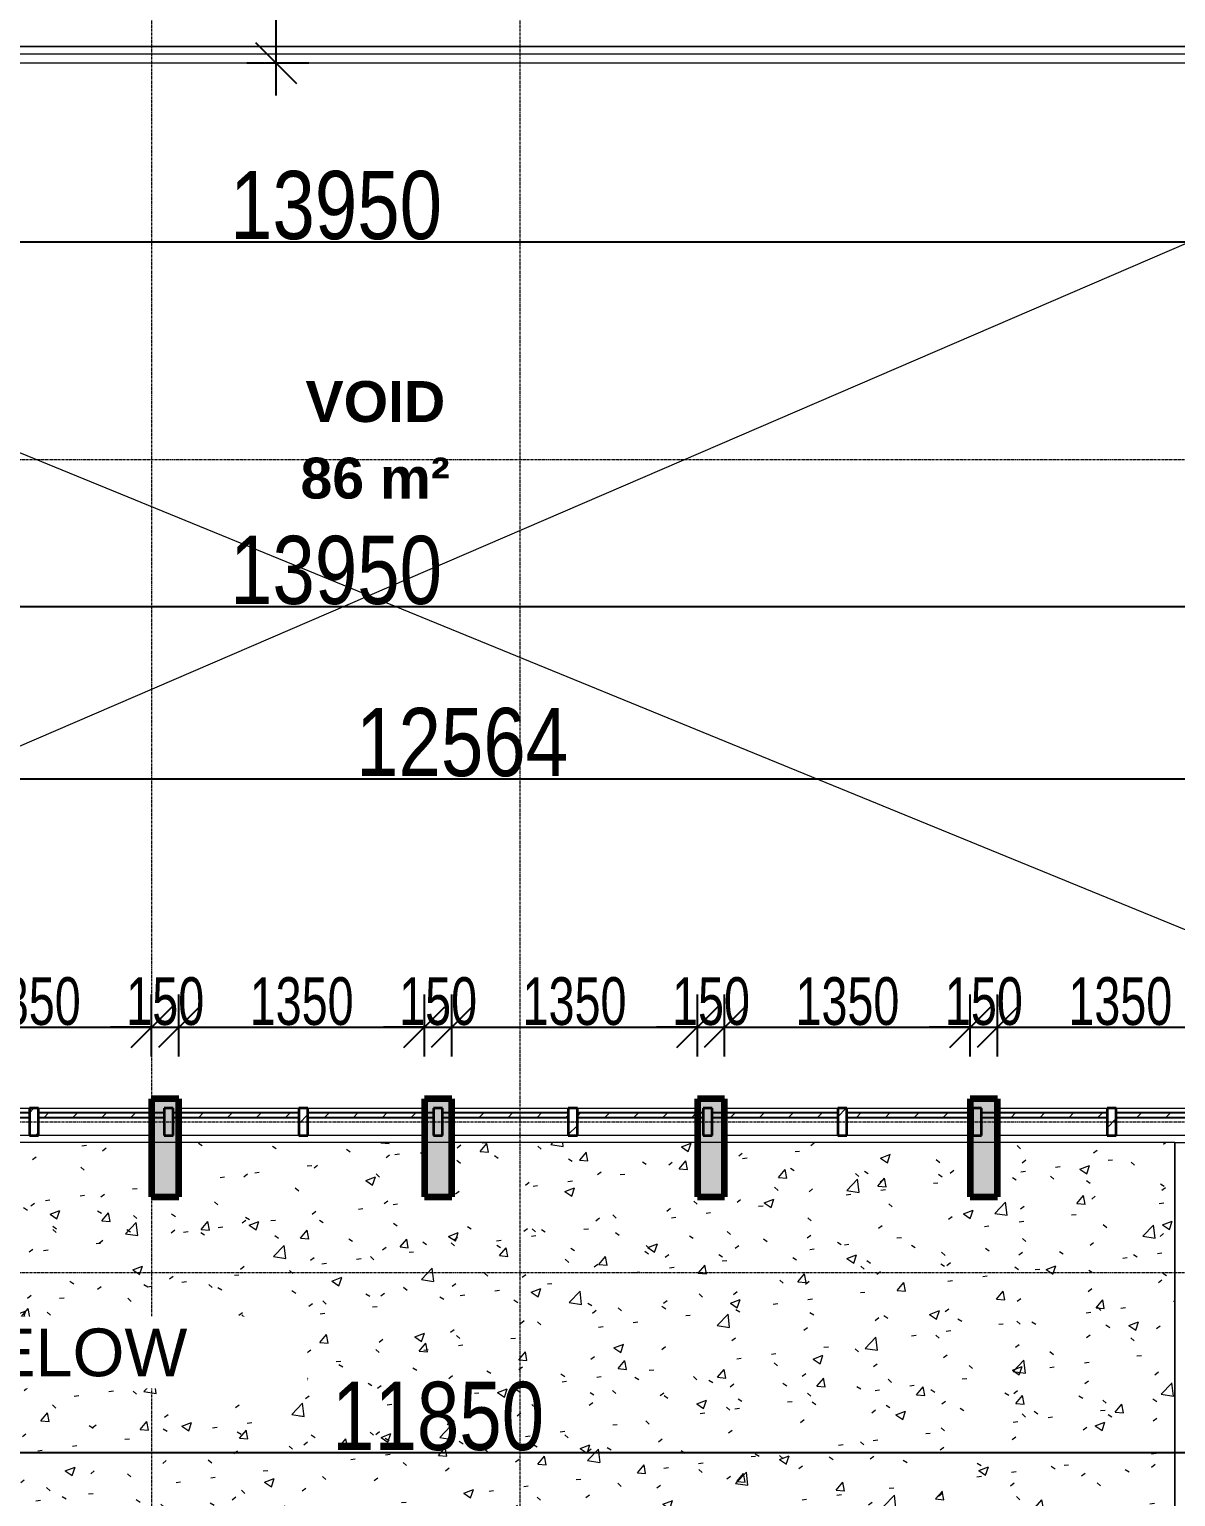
# Model space of a CAD drawing. Header units: millimetres. Extents: x -35190 to 411743, y -233114 to 23872.
# Drawn here: x 153498 to 159800, y -21208 to -13141 of the extents above; entities that cross this region are included whole.
import ezdxf

# ---------------------------------------------------------------- set-up
doc = ezdxf.new("R2010")
doc.units = ezdxf.units.MM
doc.linetypes.add('Grid Line', pattern=[22.225, 12.7, -3.175, 3.175, -3.175])
for name, color, linetype, lineweight in [('A-ANNO-DIMS', 211, 'Continuous', 9), ('A-AREA', 32, 'Continuous', 18), ('A-AREA-IDEN', 2, 'Continuous', 9), ('A-DETL-GENF', 92, 'Continuous', 18), ('A-DETL-THIN', 151, 'Continuous', 18), ('A-FLOR', 192, 'Continuous', 18), ('A-FLOR-HRAL', 11, 'Continuous', 18), ('A-GLAZ-CURT', 52, 'Continuous', 18), ('A-GLAZ-CWMG', 51, 'Continuous', 18), ('A-WALL', 113, 'Continuous', 18), ('A-WALL-PATT', 111, 'Continuous', 18), ('G-ANNO-TEXT', 231, 'Continuous', 9), ('Q-CASE', 31, 'Continuous', 18), ('S-GRID', 1, 'Continuous', 9)]:
    doc.layers.add(name, color=color, linetype=linetype, lineweight=lineweight)
doc.styles.add('Arial_3', font='arial.ttf', dxfattribs={"width": 0.8, "height": 375})
doc.styles.add('Arial_6', font='arial.ttf', dxfattribs={"height": 525})
doc.styles.add('Arial_8', font='arial.ttf', dxfattribs={"width": 0.7, "height": 262.5})
doc.styles.add('Arial_B', font='arialbd.ttf', dxfattribs={"height": 225})
doc.dimstyles.new('main_4_5mm', dxfattribs={"dimscale": 304.8, "dimtxt": 382.597275, "dimasz": 0.738189, "dimexe": 0.590551, "dimexo": 0.0625, "dimgap": 0.024606, "dimtad": 1, "dimdec": 0, "dimzin": 0, "dimdsep": 46, "dimtxsty": 'Arial_3', "dimblk1": 'OBLIQUE', "dimblk2": 'OBLIQUE', "dimsah": 1, "dimcen": 0.09, "dimdle": 0.590551, "dimazin": 0, "dimtfac": 1, "dimtdec": 4, "dimtix": 1, "dimtmove": 0, "dimatfit": 3, "dimfxl": 0.590551, "dimfxlon": 1, "dimtvp": 1, "dimtolj": 1, "dimtzin": 0, "dimarcsym": 2})
doc.dimstyles.new('main_4_5mm_1', dxfattribs={"dimscale": 304.8, "dimtxt": 382.597275, "dimasz": 0.738189, "dimexe": 0.590551, "dimexo": 0.0625, "dimgap": 0.024606, "dimtad": 1, "dimdec": 0, "dimzin": 0, "dimdsep": 46, "dimtxsty": 'Arial_3', "dimblk1": 'OBLIQUE', "dimblk2": 'OBLIQUE', "dimsah": 1, "dimcen": 0.09, "dimdle": 0.590551, "dimazin": 0, "dimtfac": 1, "dimtdec": 4, "dimtix": 1, "dimtmove": 1, "dimatfit": 3, "dimfxl": 0.590551, "dimfxlon": 1, "dimtvp": 1, "dimtolj": 1, "dimtzin": 0, "dimarcsym": 2})
doc.dimstyles.new('main_4_5mm_2', dxfattribs={"dimscale": 304.8, "dimtxt": 382.597275, "dimasz": 0.738189, "dimexe": 0.590551, "dimexo": 0.0625, "dimgap": 0.024606, "dimtad": 1, "dimdec": 0, "dimzin": 0, "dimdsep": 46, "dimtxsty": 'Arial_3', "dimblk1": 'OBLIQUE', "dimblk2": 'OBLIQUE', "dimsah": 1, "dimcen": 0.09, "dimdle": 0.590551, "dimazin": 0, "dimtfac": 1, "dimtdec": 4, "dimtix": 1, "dimtmove": 0, "dimatfit": 3, "dimfxl": 0.590551, "dimfxlon": 1, "dimtvp": 1, "dimtolj": 1, "dimtzin": 0, "dimarcsym": 2})
doc.dimstyles.new('small_3_5mm', dxfattribs={"dimscale": 304.8, "dimtxt": 267.818092, "dimasz": 0.738189, "dimexe": 0.590551, "dimexo": 0.0625, "dimgap": 0.024606, "dimtad": 1, "dimdec": 0, "dimzin": 0, "dimdsep": 46, "dimtxsty": 'Arial_8', "dimblk1": 'OBLIQUE', "dimblk2": 'OBLIQUE', "dimsah": 1, "dimcen": 0.09, "dimdle": 0.590551, "dimazin": 0, "dimtfac": 1, "dimtdec": 4, "dimtix": 1, "dimtmove": 0, "dimatfit": 3, "dimfxl": 0.590551, "dimfxlon": 1, "dimtvp": 1, "dimtolj": 1, "dimtzin": 0, "dimarcsym": 2})

# ---------------------------------------------------------------- blocks, each defined once
blk = doc.blocks.new('Top Rail Type - Top Rail_Internal_-587425-FIRST FLOOR')
at = {"layer": 'A-FLOR-HRAL'}
for p, q in [((22048.9, -9975.9), (8098.9, -9975.9)), ((8098.9, -10015.9), (22048.9, -10015.9))]:
    blk.add_line(p, q, dxfattribs=at)
blk = doc.blocks.new('Top Rail Type - Top Rail_Internal_-V42-FIRST FLOOR')
at = {"layer": 'A-FLOR-HRAL'}
for p, q in [((8098.9, -9975.9), (22048.9, -9975.9)), ((8098.9, -10015.9), (22048.9, -10015.9))]:
    blk.add_line(p, q, dxfattribs=at)
blk = doc.blocks.new('Casework 2 - Casework 2-644764-FIRST FLOOR')
at = {"layer": 'Q-CASE'}
for q in [(19984.9, -16000.3), (19684.9, -20800.3)]:
    blk.add_line((19684.9, -16000.3), q, dxfattribs=at)
blk = doc.blocks.new('System Panel - Glazed-V48-FIRST FLOOR')
at = {"layer": 'A-GLAZ-CURT'}
h = blk.add_hatch(dxfattribs=at)
h.set_pattern_fill('FP_20', color=256, style=0, pattern_type=2)
h.set_pattern_definition([(45, (-13042.72, 15887.82), (-79.5495, 79.5495), [])])
h.paths.add_polyline_path([(345.3, 24.5), (345.3, 49.5), (-332.8, 49.5), (-332.8, 24.5)])
at = {"layer": 'A-GLAZ-CURT', "lineweight": 25}
for p, q in [((345.3, 49.5), (-345.3, 49.5)), ((-345.3, 49.5), (-345.3, 24.5)), ((-345.3, 24.5), (345.3, 24.5)), ((345.3, 24.5), (345.3, 49.5))]:
    blk.add_line(p, q, dxfattribs=at)
blk = doc.blocks.new('System Panel - Glazed-V49-FIRST FLOOR')
at = {"layer": 'A-GLAZ-CURT'}
h = blk.add_hatch(dxfattribs=at)
h.set_pattern_fill('FP_21', color=256, style=0, pattern_type=2)
h.set_pattern_definition([(45, (-13783.34, 15887.82), (-79.5495, 79.5495), [])])
h.paths.add_polyline_path([(276.6, 24.5), (276.6, 49.5), (-345.3, 49.5), (-345.3, 24.5)])
at = {"layer": 'A-GLAZ-CURT', "lineweight": 25}
for p, q in [((345.3, 49.5), (-345.3, 49.5)), ((-345.3, 49.5), (-345.3, 24.5)), ((-345.3, 24.5), (345.3, 24.5)), ((345.3, 24.5), (345.3, 49.5))]:
    blk.add_line(p, q, dxfattribs=at)
blk = doc.blocks.new('System Panel - Glazed-V50-FIRST FLOOR')
at = {"layer": 'A-GLAZ-CURT'}
h = blk.add_hatch(dxfattribs=at)
h.set_pattern_fill('FP_22', color=256, style=0, pattern_type=2)
h.set_pattern_definition([(45, (-14523.97, 15887.82), (-79.5495, 79.5495), [])])
h.paths.add_polyline_path([(345.3, 24.5), (345.3, 49.5), (-314.1, 49.5), (-314.1, 24.5)])
at = {"layer": 'A-GLAZ-CURT', "lineweight": 25}
for p, q in [((345.3, 49.5), (-345.3, 49.5)), ((-345.3, 49.5), (-345.3, 24.5)), ((-345.3, 24.5), (345.3, 24.5)), ((345.3, 24.5), (345.3, 49.5))]:
    blk.add_line(p, q, dxfattribs=at)
blk = doc.blocks.new('System Panel - Glazed-V51-FIRST FLOOR')
at = {"layer": 'A-GLAZ-CURT'}
h = blk.add_hatch(dxfattribs=at)
h.set_pattern_fill('FP_23', color=256, style=0, pattern_type=2)
h.set_pattern_definition([(45, (-15264.59, 15887.82), (-79.5495, 79.5495), [])])
h.paths.add_polyline_path([(295.3, 24.5), (295.3, 49.5), (-345.3, 49.5), (-345.3, 24.5)])
at = {"layer": 'A-GLAZ-CURT', "lineweight": 25}
for p, q in [((345.3, 49.5), (-345.3, 49.5)), ((-345.3, 49.5), (-345.3, 24.5)), ((-345.3, 24.5), (345.3, 24.5)), ((345.3, 24.5), (345.3, 49.5))]:
    blk.add_line(p, q, dxfattribs=at)
blk = doc.blocks.new('Rectangular Mullion - 50 x 150mm-V56-FIRST FLOOR')
at = {"layer": 'A-GLAZ-CWMG'}
h = blk.add_hatch(dxfattribs=at)
h.set_pattern_fill('FP_29', color=256, style=0, pattern_type=2)
h.set_pattern_definition([(315, (-13413.03, -15887.82), (79.5495, 79.5495), [])])
h.paths.add_polyline_path([(25, 75), (25, -75), (-25, -75), (-25, 75)])
at = {"layer": 'A-GLAZ-CWMG', "lineweight": 35}
for p, q in [((-25, 75), (25, 75)), ((-25, -75), (-25, 75)), ((25, 75), (25, -75)), ((25, -75), (-25, -75))]:
    blk.add_line(p, q, dxfattribs=at)
blk = doc.blocks.new('Rectangular Mullion - 50 x 150mm-V55-FIRST FLOOR')
at = {"layer": 'A-GLAZ-CWMG', "lineweight": 35}
for p, q in [((-25, 75), (25, 75)), ((-25, -75), (-25, 75)), ((25, 75), (25, -75)), ((25, -75), (-25, -75))]:
    blk.add_line(p, q, dxfattribs=at)
blk = doc.blocks.new('Rectangular Mullion - 50 x 150mm-V57-FIRST FLOOR')
at = {"layer": 'A-GLAZ-CWMG'}
h = blk.add_hatch(dxfattribs=at)
h.set_pattern_fill('FP_30', color=256, style=0, pattern_type=2)
h.set_pattern_definition([(315, (-14894.28, -15887.82), (79.5495, 79.5495), [])])
h.paths.add_polyline_path([(25, 75), (25, -75), (-25, -75), (-25, 75)])
at = {"layer": 'A-GLAZ-CWMG', "lineweight": 35}
for p, q in [((-25, 75), (25, 75)), ((-25, -75), (-25, 75)), ((25, 75), (25, -75)), ((25, -75), (-25, -75))]:
    blk.add_line(p, q, dxfattribs=at)
blk = doc.blocks.new('Rectangular Mullion - 50 x 150mm-V60-FIRST FLOOR')
at = {"layer": 'A-GLAZ-CWMG'}
for p, q in [((12709.9, -15812.8), (13388, -15812.8)), ((13388, -15962.8), (12709.9, -15962.8))]:
    blk.add_line(p, q, dxfattribs=at)
blk = doc.blocks.new('Rectangular Mullion - 50 x 150mm-V61-FIRST FLOOR')
at = {"layer": 'A-GLAZ-CWMG'}
for p, q in [((13438, -15812.8), (14059.9, -15812.8)), ((14059.9, -15962.8), (13438, -15962.8))]:
    blk.add_line(p, q, dxfattribs=at)
blk = doc.blocks.new('Rectangular Mullion - 50 x 150mm-V62-FIRST FLOOR')
at = {"layer": 'A-GLAZ-CWMG'}
for p, q in [((14209.9, -15812.8), (14869.3, -15812.8)), ((14869.3, -15962.8), (14209.9, -15962.8))]:
    blk.add_line(p, q, dxfattribs=at)
blk = doc.blocks.new('Rectangular Mullion - 50 x 150mm-V63-FIRST FLOOR')
at = {"layer": 'A-GLAZ-CWMG'}
for p, q in [((14919.3, -15812.8), (15559.9, -15812.8)), ((15559.9, -15962.8), (14919.3, -15962.8))]:
    blk.add_line(p, q, dxfattribs=at)
blk = doc.blocks.new('System Panel - Glazed-V92-FIRST FLOOR')
at = {"layer": 'A-GLAZ-CURT'}
h = blk.add_hatch(dxfattribs=at)
h.set_pattern_fill('FP_52', color=256, style=0, pattern_type=2)
h.set_pattern_definition([(45, (-16005.22, 15887.82), (-79.5495, 79.5495), [])])
h.paths.add_polyline_path([(345.3, 24.5), (345.3, 49.5), (-295.3, 49.5), (-295.3, 24.5)])
at = {"layer": 'A-GLAZ-CURT', "lineweight": 25}
for p, q in [((345.3, 49.5), (-345.3, 49.5)), ((-345.3, 49.5), (-345.3, 24.5)), ((-345.3, 24.5), (345.3, 24.5)), ((345.3, 24.5), (345.3, 49.5))]:
    blk.add_line(p, q, dxfattribs=at)
blk = doc.blocks.new('System Panel - Glazed-V93-FIRST FLOOR')
at = {"layer": 'A-GLAZ-CURT'}
h = blk.add_hatch(dxfattribs=at)
h.set_pattern_fill('FP_53', color=256, style=0, pattern_type=2)
h.set_pattern_definition([(45, (-16745.84, 15887.82), (-79.5495, 79.5495), [])])
h.paths.add_polyline_path([(314.1, 24.5), (314.1, 49.5), (-345.3, 49.5), (-345.3, 24.5)])
at = {"layer": 'A-GLAZ-CURT', "lineweight": 25}
for p, q in [((345.3, 49.5), (-345.3, 49.5)), ((-345.3, 49.5), (-345.3, 24.5)), ((-345.3, 24.5), (345.3, 24.5)), ((345.3, 24.5), (345.3, 49.5))]:
    blk.add_line(p, q, dxfattribs=at)
blk = doc.blocks.new('System Panel - Glazed-V94-FIRST FLOOR')
at = {"layer": 'A-GLAZ-CURT'}
h = blk.add_hatch(dxfattribs=at)
h.set_pattern_fill('FP_54', color=256, style=0, pattern_type=2)
h.set_pattern_definition([(45, (-17486.47, 15887.82), (-79.5495, 79.5495), [])])
h.paths.add_polyline_path([(345.3, 24.5), (345.3, 49.5), (-276.6, 49.5), (-276.6, 24.5)])
at = {"layer": 'A-GLAZ-CURT', "lineweight": 25}
for p, q in [((345.3, 49.5), (-345.3, 49.5)), ((-345.3, 49.5), (-345.3, 24.5)), ((-345.3, 24.5), (345.3, 24.5)), ((345.3, 24.5), (345.3, 49.5))]:
    blk.add_line(p, q, dxfattribs=at)
blk = doc.blocks.new('System Panel - Glazed-V95-FIRST FLOOR')
at = {"layer": 'A-GLAZ-CURT'}
h = blk.add_hatch(dxfattribs=at)
h.set_pattern_fill('FP_55', color=256, style=0, pattern_type=2)
h.set_pattern_definition([(45, (-18227.09, 15887.82), (-79.5495, 79.5495), [])])
h.paths.add_polyline_path([(332.8, 24.5), (332.8, 49.5), (-345.3, 49.5), (-345.3, 24.5)])
at = {"layer": 'A-GLAZ-CURT', "lineweight": 25}
for p, q in [((345.3, 49.5), (-345.3, 49.5)), ((-345.3, 49.5), (-345.3, 24.5)), ((-345.3, 24.5), (345.3, 24.5)), ((345.3, 24.5), (345.3, 49.5))]:
    blk.add_line(p, q, dxfattribs=at)
blk = doc.blocks.new('System Panel - Glazed-V96-FIRST FLOOR')
at = {"layer": 'A-GLAZ-CURT'}
h = blk.add_hatch(dxfattribs=at)
h.set_pattern_fill('FP_56', color=256, style=0, pattern_type=2)
h.set_pattern_definition([(45, (-18967.72, 15887.82), (-79.5495, 79.5495), [])])
h.paths.add_polyline_path([(345.3, 24.5), (345.3, 49.5), (-257.8, 49.5), (-257.8, 24.5)])
at = {"layer": 'A-GLAZ-CURT', "lineweight": 25}
for p, q in [((345.3, 49.5), (-345.3, 49.5)), ((-345.3, 49.5), (-345.3, 24.5)), ((-345.3, 24.5), (345.3, 24.5)), ((345.3, 24.5), (345.3, 49.5))]:
    blk.add_line(p, q, dxfattribs=at)
blk = doc.blocks.new('System Panel - Glazed-V97-FIRST FLOOR')
at = {"layer": 'A-GLAZ-CURT'}
h = blk.add_hatch(dxfattribs=at)
h.set_pattern_fill('FP_57', color=256, style=0, pattern_type=2)
h.set_pattern_definition([(45, (-19708.34, 15887.82), (-79.5495, 79.5495), [])])
h.paths.add_polyline_path([(-345.3, 24.5), (345.3, 24.5), (345.3, 49.5), (-345.3, 49.5)])
at = {"layer": 'A-GLAZ-CURT', "lineweight": 25}
for p, q in [((345.3, 49.5), (-345.3, 49.5)), ((-345.3, 49.5), (-345.3, 24.5)), ((-345.3, 24.5), (345.3, 24.5)), ((345.3, 24.5), (345.3, 49.5))]:
    blk.add_line(p, q, dxfattribs=at)
blk = doc.blocks.new('Rectangular Mullion - 50 x 150mm-V103-FIRST FLOOR')
at = {"layer": 'A-GLAZ-CWMG'}
for p, q in [((15709.9, -15812.8), (16350.5, -15812.8)), ((16350.5, -15962.8), (15709.9, -15962.8))]:
    blk.add_line(p, q, dxfattribs=at)
blk = doc.blocks.new('Rectangular Mullion - 50 x 150mm-V104-FIRST FLOOR')
at = {"layer": 'A-GLAZ-CWMG'}
for p, q in [((16400.5, -15812.8), (17059.9, -15812.8)), ((17059.9, -15962.8), (16400.5, -15962.8))]:
    blk.add_line(p, q, dxfattribs=at)
blk = doc.blocks.new('Rectangular Mullion - 50 x 150mm-V105-FIRST FLOOR')
at = {"layer": 'A-GLAZ-CWMG'}
for p, q in [((17209.9, -15812.8), (17831.8, -15812.8)), ((17831.8, -15962.8), (17209.9, -15962.8))]:
    blk.add_line(p, q, dxfattribs=at)
blk = doc.blocks.new('Rectangular Mullion - 50 x 150mm-V106-FIRST FLOOR')
at = {"layer": 'A-GLAZ-CWMG'}
for p, q in [((17881.8, -15812.8), (18559.9, -15812.8)), ((18559.9, -15962.8), (17881.8, -15962.8))]:
    blk.add_line(p, q, dxfattribs=at)
blk = doc.blocks.new('Rectangular Mullion - 50 x 150mm-V107-FIRST FLOOR')
at = {"layer": 'A-GLAZ-CWMG'}
for p, q in [((18709.9, -15812.8), (19313, -15812.8)), ((19313, -15962.8), (18709.9, -15962.8))]:
    blk.add_line(p, q, dxfattribs=at)
blk = doc.blocks.new('Rectangular Mullion - 50 x 150mm-V58-FIRST FLOOR')
at = {"layer": 'A-GLAZ-CWMG'}
for p, q in [((11216.2, -15812.8), (11906.8, -15812.8)), ((11906.8, -15962.8), (11216.2, -15962.8))]:
    blk.add_line(p, q, dxfattribs=at)
blk = doc.blocks.new('Rectangular Mullion - 50 x 150mm-V109-FIRST FLOOR')
at = {"layer": 'A-GLAZ-CWMG'}
h = blk.add_hatch(dxfattribs=at)
h.set_pattern_fill('FP_64', color=256, style=0, pattern_type=2)
h.set_pattern_definition([(315, (-16375.53, -15887.82), (79.5495, 79.5495), [])])
h.paths.add_polyline_path([(-25, 75), (25, 75), (25, -75), (-25, -75), (-25, -24.5)])
at = {"layer": 'A-GLAZ-CWMG', "lineweight": 35}
for p, q in [((-25, 75), (25, 75)), ((-25, -75), (-25, 75)), ((25, 75), (25, -75)), ((25, -75), (-25, -75))]:
    blk.add_line(p, q, dxfattribs=at)
blk = doc.blocks.new('Rectangular Mullion - 50 x 150mm-V110-FIRST FLOOR')
at = {"layer": 'A-GLAZ-CWMG'}
h = blk.add_hatch(dxfattribs=at)
h.set_pattern_fill('FP_65', color=256, style=0, pattern_type=2)
h.set_pattern_definition([(315, (-17856.78, -15887.82), (79.5495, 79.5495), [])])
h.paths.add_polyline_path([(25, 75), (25, -75), (-25, -75), (-25, 75)])
at = {"layer": 'A-GLAZ-CWMG', "lineweight": 35}
for p, q in [((-25, 75), (25, 75)), ((-25, -75), (-25, 75)), ((25, 75), (25, -75)), ((25, -75), (-25, -75))]:
    blk.add_line(p, q, dxfattribs=at)
blk = doc.blocks.new('Rectangular Mullion - 50 x 150mm-V111-FIRST FLOOR')
at = {"layer": 'A-GLAZ-CWMG'}
h = blk.add_hatch(dxfattribs=at)
h.set_pattern_fill('FP_66', color=256, style=0, pattern_type=2)
h.set_pattern_definition([(315, (-19338.03, -15887.82), (79.5495, 79.5495), [])])
h.paths.add_polyline_path([(25, 75), (25, -75), (-25, -75), (-25, 75)])
at = {"layer": 'A-GLAZ-CWMG', "lineweight": 35}
for p, q in [((-25, 75), (25, 75)), ((-25, -75), (-25, 75)), ((25, 75), (25, -75)), ((25, -75), (-25, -75))]:
    blk.add_line(p, q, dxfattribs=at)
blk = doc.blocks.new('_Oblique')
at = {"color": 0, "linetype": 'ByBlock', "lineweight": -2}
blk.add_line((-0.5, -0.5), (0.5, 0.5), dxfattribs=at)
blk = doc.blocks.new('*D3968')
at = {"layer": 'A-ANNO-DIMS', "color": 0, "lineweight": -2, "transparency": 16777216}
for p, q in [((152820.4, -18788), (152820.4, -18447)), ((154170.4, -18788), (154170.4, -18447)), ((152640.4, -18627), (154350.4, -18627))]:
    blk.add_line(p, q, dxfattribs=at)
at = {"layer": 'Defpoints', "color": 0, "transparency": 16777216}
for p in [(154170.4, -18627), (152820.4, -18807), (154170.4, -18807)]:
    blk.add_point(p, dxfattribs=at)
at = {"layer": 'A-ANNO-DIMS', "color": 0, "lineweight": -2, "transparency": 16777216, "xscale": 224.9999999999999, "yscale": 224.9999999999999, "zscale": 224.9999999999999, "rotation": 180}
blk.add_blockref('_Oblique', (152820.4, -18627), dxfattribs=at)
at = {"layer": 'A-ANNO-DIMS', "color": 0, "lineweight": -2, "transparency": 16777216, "xscale": 224.9999999999999, "yscale": 224.9999999999999, "zscale": 224.9999999999999}
blk.add_blockref('_Oblique', (154170.4, -18627), dxfattribs=at)
at = {"layer": 'A-ANNO-DIMS', "color": 0, "transparency": 16777216, "insert": (153495.4, -18485.4), "char_height": 262.5, "width": 672.429, "attachment_point": 5, "style": 'Arial_8'}
blk.add_mtext('\\A1;1350', dxfattribs=at)
blk = doc.blocks.new('*D3969')
at = {"layer": 'A-ANNO-DIMS', "color": 0, "lineweight": -2, "transparency": 16777216}
for p, q in [((154170.4, -18788), (154170.4, -18447)), ((154320.4, -18788), (154320.4, -18447)), ((154170.4, -18627), (153945.4, -18627)), ((154170.4, -18627), (154320.4, -18627)), ((154320.4, -18627), (154545.4, -18627))]:
    blk.add_line(p, q, dxfattribs=at)
at = {"layer": 'Defpoints', "color": 0, "transparency": 16777216}
for p in [(154320.4, -18627), (154170.4, -18807), (154320.4, -18807)]:
    blk.add_point(p, dxfattribs=at)
at = {"layer": 'A-ANNO-DIMS', "color": 0, "lineweight": -2, "transparency": 16777216, "xscale": 224.9999999999999, "yscale": 224.9999999999999, "zscale": 224.9999999999999}
blk.add_blockref('_Oblique', (154170.4, -18627), dxfattribs=at)
at = {"layer": 'A-ANNO-DIMS', "color": 0, "lineweight": -2, "transparency": 16777216, "xscale": 224.9999999999999, "yscale": 224.9999999999999, "zscale": 224.9999999999999, "rotation": 180}
blk.add_blockref('_Oblique', (154320.4, -18627), dxfattribs=at)
at = {"layer": 'A-ANNO-DIMS', "color": 0, "transparency": 16777216, "insert": (154245.4, -18485.5), "char_height": 262.5, "width": 504.322, "attachment_point": 5, "style": 'Arial_8'}
blk.add_mtext('\\A1;150', dxfattribs=at)
blk = doc.blocks.new('*D3970')
at = {"layer": 'A-ANNO-DIMS', "color": 0, "lineweight": -2, "transparency": 16777216}
for p, q in [((154320.4, -18788), (154320.4, -18447)), ((155670.4, -18788), (155670.4, -18447)), ((154140.4, -18627), (155850.4, -18627))]:
    blk.add_line(p, q, dxfattribs=at)
at = {"layer": 'Defpoints', "color": 0, "transparency": 16777216}
for p in [(155670.4, -18627), (154320.4, -18807), (155670.4, -18807)]:
    blk.add_point(p, dxfattribs=at)
at = {"layer": 'A-ANNO-DIMS', "color": 0, "lineweight": -2, "transparency": 16777216, "xscale": 224.9999999999999, "yscale": 224.9999999999999, "zscale": 224.9999999999999, "rotation": 180}
blk.add_blockref('_Oblique', (154320.4, -18627), dxfattribs=at)
at = {"layer": 'A-ANNO-DIMS', "color": 0, "lineweight": -2, "transparency": 16777216, "xscale": 224.9999999999999, "yscale": 224.9999999999999, "zscale": 224.9999999999999}
blk.add_blockref('_Oblique', (155670.4, -18627), dxfattribs=at)
at = {"layer": 'A-ANNO-DIMS', "color": 0, "transparency": 16777216, "insert": (154995.4, -18485.4), "char_height": 262.5, "width": 672.429, "attachment_point": 5, "style": 'Arial_8'}
blk.add_mtext('\\A1;1350', dxfattribs=at)
blk = doc.blocks.new('*D3971')
at = {"layer": 'A-ANNO-DIMS', "color": 0, "lineweight": -2, "transparency": 16777216}
for p, q in [((155670.4, -18788), (155670.4, -18447)), ((155820.4, -18788), (155820.4, -18447)), ((155670.4, -18627), (155445.4, -18627)), ((155670.4, -18627), (155820.4, -18627)), ((155820.4, -18627), (156045.4, -18627))]:
    blk.add_line(p, q, dxfattribs=at)
at = {"layer": 'Defpoints', "color": 0, "transparency": 16777216}
for p in [(155820.4, -18627), (155670.4, -18807), (155820.4, -18807)]:
    blk.add_point(p, dxfattribs=at)
at = {"layer": 'A-ANNO-DIMS', "color": 0, "lineweight": -2, "transparency": 16777216, "xscale": 224.9999999999999, "yscale": 224.9999999999999, "zscale": 224.9999999999999}
blk.add_blockref('_Oblique', (155670.4, -18627), dxfattribs=at)
at = {"layer": 'A-ANNO-DIMS', "color": 0, "lineweight": -2, "transparency": 16777216, "xscale": 224.9999999999999, "yscale": 224.9999999999999, "zscale": 224.9999999999999, "rotation": 180}
blk.add_blockref('_Oblique', (155820.4, -18627), dxfattribs=at)
at = {"layer": 'A-ANNO-DIMS', "color": 0, "transparency": 16777216, "insert": (155745.4, -18485.5), "char_height": 262.5, "width": 504.322, "attachment_point": 5, "style": 'Arial_8'}
blk.add_mtext('\\A1;150', dxfattribs=at)
blk = doc.blocks.new('*D3972')
at = {"layer": 'A-ANNO-DIMS', "color": 0, "lineweight": -2, "transparency": 16777216}
for p, q in [((155820.4, -18788), (155820.4, -18447)), ((157170.4, -18788), (157170.4, -18447)), ((155640.4, -18627), (157350.4, -18627))]:
    blk.add_line(p, q, dxfattribs=at)
at = {"layer": 'Defpoints', "color": 0, "transparency": 16777216}
for p in [(157170.4, -18627), (155820.4, -18807), (157170.4, -18807)]:
    blk.add_point(p, dxfattribs=at)
at = {"layer": 'A-ANNO-DIMS', "color": 0, "lineweight": -2, "transparency": 16777216, "xscale": 224.9999999999999, "yscale": 224.9999999999999, "zscale": 224.9999999999999, "rotation": 180}
blk.add_blockref('_Oblique', (155820.4, -18627), dxfattribs=at)
at = {"layer": 'A-ANNO-DIMS', "color": 0, "lineweight": -2, "transparency": 16777216, "xscale": 224.9999999999999, "yscale": 224.9999999999999, "zscale": 224.9999999999999}
blk.add_blockref('_Oblique', (157170.4, -18627), dxfattribs=at)
at = {"layer": 'A-ANNO-DIMS', "color": 0, "transparency": 16777216, "insert": (156495.4, -18485.4), "char_height": 262.5, "width": 672.429, "attachment_point": 5, "style": 'Arial_8'}
blk.add_mtext('\\A1;1350', dxfattribs=at)
blk = doc.blocks.new('*D3973')
at = {"layer": 'A-ANNO-DIMS', "color": 0, "lineweight": -2, "transparency": 16777216}
for p, q in [((157170.4, -18788), (157170.4, -18447)), ((157320.4, -18788), (157320.4, -18447)), ((157170.4, -18627), (156945.4, -18627)), ((157170.4, -18627), (157320.4, -18627)), ((157320.4, -18627), (157545.4, -18627))]:
    blk.add_line(p, q, dxfattribs=at)
at = {"layer": 'Defpoints', "color": 0, "transparency": 16777216}
for p in [(157320.4, -18627), (157170.4, -18807), (157320.4, -18807)]:
    blk.add_point(p, dxfattribs=at)
at = {"layer": 'A-ANNO-DIMS', "color": 0, "lineweight": -2, "transparency": 16777216, "xscale": 224.9999999999999, "yscale": 224.9999999999999, "zscale": 224.9999999999999}
blk.add_blockref('_Oblique', (157170.4, -18627), dxfattribs=at)
at = {"layer": 'A-ANNO-DIMS', "color": 0, "lineweight": -2, "transparency": 16777216, "xscale": 224.9999999999999, "yscale": 224.9999999999999, "zscale": 224.9999999999999, "rotation": 180}
blk.add_blockref('_Oblique', (157320.4, -18627), dxfattribs=at)
at = {"layer": 'A-ANNO-DIMS', "color": 0, "transparency": 16777216, "insert": (157245.4, -18485.5), "char_height": 262.5, "width": 504.322, "attachment_point": 5, "style": 'Arial_8'}
blk.add_mtext('\\A1;150', dxfattribs=at)
blk = doc.blocks.new('*D3974')
at = {"layer": 'A-ANNO-DIMS', "color": 0, "lineweight": -2, "transparency": 16777216}
for p, q in [((157320.4, -18788), (157320.4, -18447)), ((158670.4, -18788), (158670.4, -18447)), ((157140.4, -18627), (158850.4, -18627))]:
    blk.add_line(p, q, dxfattribs=at)
at = {"layer": 'Defpoints', "color": 0, "transparency": 16777216}
for p in [(158670.4, -18627), (157320.4, -18807), (158670.4, -18807)]:
    blk.add_point(p, dxfattribs=at)
at = {"layer": 'A-ANNO-DIMS', "color": 0, "lineweight": -2, "transparency": 16777216, "xscale": 224.9999999999999, "yscale": 224.9999999999999, "zscale": 224.9999999999999, "rotation": 180}
blk.add_blockref('_Oblique', (157320.4, -18627), dxfattribs=at)
at = {"layer": 'A-ANNO-DIMS', "color": 0, "lineweight": -2, "transparency": 16777216, "xscale": 224.9999999999999, "yscale": 224.9999999999999, "zscale": 224.9999999999999}
blk.add_blockref('_Oblique', (158670.4, -18627), dxfattribs=at)
at = {"layer": 'A-ANNO-DIMS', "color": 0, "transparency": 16777216, "insert": (157995.4, -18485.4), "char_height": 262.5, "width": 672.429, "attachment_point": 5, "style": 'Arial_8'}
blk.add_mtext('\\A1;1350', dxfattribs=at)
blk = doc.blocks.new('*D3975')
at = {"layer": 'A-ANNO-DIMS', "color": 0, "lineweight": -2, "transparency": 16777216}
for p, q in [((158670.4, -18788), (158670.4, -18447)), ((158820.4, -18788), (158820.4, -18447)), ((158670.4, -18627), (158445.4, -18627)), ((158670.4, -18627), (158820.4, -18627)), ((158820.4, -18627), (159045.4, -18627))]:
    blk.add_line(p, q, dxfattribs=at)
at = {"layer": 'Defpoints', "color": 0, "transparency": 16777216}
for p in [(158820.4, -18627), (158670.4, -18807), (158820.4, -18807)]:
    blk.add_point(p, dxfattribs=at)
at = {"layer": 'A-ANNO-DIMS', "color": 0, "lineweight": -2, "transparency": 16777216, "xscale": 224.9999999999999, "yscale": 224.9999999999999, "zscale": 224.9999999999999}
blk.add_blockref('_Oblique', (158670.4, -18627), dxfattribs=at)
at = {"layer": 'A-ANNO-DIMS', "color": 0, "lineweight": -2, "transparency": 16777216, "xscale": 224.9999999999999, "yscale": 224.9999999999999, "zscale": 224.9999999999999, "rotation": 180}
blk.add_blockref('_Oblique', (158820.4, -18627), dxfattribs=at)
at = {"layer": 'A-ANNO-DIMS', "color": 0, "transparency": 16777216, "insert": (158745.4, -18485.5), "char_height": 262.5, "width": 504.322, "attachment_point": 5, "style": 'Arial_8'}
blk.add_mtext('\\A1;150', dxfattribs=at)
blk = doc.blocks.new('*D3976')
at = {"layer": 'A-ANNO-DIMS', "color": 0, "lineweight": -2, "transparency": 16777216}
for p, q in [((158820.4, -18788), (158820.4, -18447)), ((160170.4, -18788), (160170.4, -18447)), ((158640.4, -18627), (160350.4, -18627))]:
    blk.add_line(p, q, dxfattribs=at)
at = {"layer": 'Defpoints', "color": 0, "transparency": 16777216}
for p in [(160170.4, -18627), (158820.4, -18807), (160170.4, -18807)]:
    blk.add_point(p, dxfattribs=at)
at = {"layer": 'A-ANNO-DIMS', "color": 0, "lineweight": -2, "transparency": 16777216, "xscale": 224.9999999999999, "yscale": 224.9999999999999, "zscale": 224.9999999999999, "rotation": 180}
blk.add_blockref('_Oblique', (158820.4, -18627), dxfattribs=at)
at = {"layer": 'A-ANNO-DIMS', "color": 0, "lineweight": -2, "transparency": 16777216, "xscale": 224.9999999999999, "yscale": 224.9999999999999, "zscale": 224.9999999999999}
blk.add_blockref('_Oblique', (160170.4, -18627), dxfattribs=at)
at = {"layer": 'A-ANNO-DIMS', "color": 0, "transparency": 16777216, "insert": (159495.4, -18485.4), "char_height": 262.5, "width": 672.429, "attachment_point": 5, "style": 'Arial_8'}
blk.add_mtext('\\A1;1350', dxfattribs=at)
blk = doc.blocks.new('*D3980')
at = {"layer": 'A-ANNO-DIMS', "color": 0, "lineweight": -2, "transparency": 16777216}
for p, q in [((148209.4, -14148), (148209.4, -14488.9)), ((162159.4, -14148), (162159.4, -14488.9)), ((148029.4, -14308.9), (162339.4, -14308.9))]:
    blk.add_line(p, q, dxfattribs=at)
at = {"layer": 'Defpoints', "color": 0, "transparency": 16777216}
for p in [(148209.4, -14128.9), (162159.4, -14128.9), (162159.4, -14308.9)]:
    blk.add_point(p, dxfattribs=at)
at = {"layer": 'A-ANNO-DIMS', "color": 0, "lineweight": -2, "transparency": 16777216, "xscale": 224.9999999999999, "yscale": 224.9999999999999, "zscale": 224.9999999999999, "rotation": 180}
blk.add_blockref('_Oblique', (148209.4, -14308.9), dxfattribs=at)
at = {"layer": 'A-ANNO-DIMS', "color": 0, "lineweight": -2, "transparency": 16777216, "xscale": 224.9999999999999, "yscale": 224.9999999999999, "zscale": 224.9999999999999}
blk.add_blockref('_Oblique', (162159.4, -14308.9), dxfattribs=at)
at = {"layer": 'A-ANNO-DIMS', "color": 0, "transparency": 16777216, "insert": (155184.4, -14109.9), "char_height": 375, "width": 1377.35, "attachment_point": 5, "style": 'Arial_3'}
blk.add_mtext('\\A1;13950', dxfattribs=at)
blk = doc.blocks.new('*D3983')
at = {"layer": 'A-ANNO-DIMS', "color": 0, "lineweight": -2, "transparency": 16777216}
for p, q in [((148209.4, -16154), (148209.4, -16495)), ((162159.4, -16154), (162159.4, -16495)), ((148029.4, -16315), (162339.4, -16315))]:
    blk.add_line(p, q, dxfattribs=at)
at = {"layer": 'Defpoints', "color": 0, "transparency": 16777216}
for p in [(148209.4, -16135), (162159.4, -16135), (162159.4, -16315)]:
    blk.add_point(p, dxfattribs=at)
at = {"layer": 'A-ANNO-DIMS', "color": 0, "lineweight": -2, "transparency": 16777216, "xscale": 224.9999999999999, "yscale": 224.9999999999999, "zscale": 224.9999999999999, "rotation": 180}
blk.add_blockref('_Oblique', (148209.4, -16315), dxfattribs=at)
at = {"layer": 'A-ANNO-DIMS', "color": 0, "lineweight": -2, "transparency": 16777216, "xscale": 224.9999999999999, "yscale": 224.9999999999999, "zscale": 224.9999999999999}
blk.add_blockref('_Oblique', (162159.4, -16315), dxfattribs=at)
at = {"layer": 'A-ANNO-DIMS', "color": 0, "transparency": 16777216, "insert": (155184.4, -16115.9), "char_height": 375, "width": 1377.35, "attachment_point": 5, "style": 'Arial_3'}
blk.add_mtext('\\A1;13950', dxfattribs=at)
blk = doc.blocks.new('*D3985')
at = {"layer": 'A-ANNO-DIMS', "color": 0, "lineweight": -2, "transparency": 16777216}
for p, q in [((149595.4, -17422.1), (149595.4, -17081.2)), ((162159.4, -17100.2), (162159.4, -17441.2)), ((149415.4, -17261.2), (162339.4, -17261.2))]:
    blk.add_line(p, q, dxfattribs=at)
at = {"layer": 'Defpoints', "color": 0, "transparency": 16777216}
for p in [(162159.4, -17081.2), (162159.4, -17261.2), (149595.4, -17441.2)]:
    blk.add_point(p, dxfattribs=at)
at = {"layer": 'A-ANNO-DIMS', "color": 0, "lineweight": -2, "transparency": 16777216, "xscale": 224.9999999999999, "yscale": 224.9999999999999, "zscale": 224.9999999999999, "rotation": 180}
blk.add_blockref('_Oblique', (149595.4, -17261.2), dxfattribs=at)
at = {"layer": 'A-ANNO-DIMS', "color": 0, "lineweight": -2, "transparency": 16777216, "xscale": 224.9999999999999, "yscale": 224.9999999999999, "zscale": 224.9999999999999}
blk.add_blockref('_Oblique', (162159.4, -17261.2), dxfattribs=at)
at = {"layer": 'A-ANNO-DIMS', "color": 0, "transparency": 16777216, "insert": (155877.4, -17062.2), "char_height": 375, "width": 1377.35, "attachment_point": 5, "style": 'Arial_3'}
blk.add_mtext('\\A1;12564', dxfattribs=at)
blk = doc.blocks.new('*D3626')
at = {"layer": 'A-ANNO-DIMS', "color": 0, "lineweight": -2, "transparency": 16777216}
for p, q in [((154854.7, -9495.7), (154854.7, -10833.2)), ((154693.8, -9675.7), (155034.7, -9675.7)), ((154854.7, -13505.7), (154854.7, -11742.9)), ((154693.8, -13325.7), (155034.7, -13325.7))]:
    blk.add_line(p, q, dxfattribs=at)
at = {"layer": 'Defpoints', "color": 0, "transparency": 16777216}
for p in [(154674.7, -9675.7), (154854.7, -9675.7), (154674.7, -13325.7)]:
    blk.add_point(p, dxfattribs=at)
at = {"layer": 'A-ANNO-DIMS', "color": 0, "lineweight": -2, "transparency": 16777216, "xscale": 224.9999999999999, "yscale": 224.9999999999999, "zscale": 224.9999999999999}
for p, rotation in [((154854.7, -9675.7), 90), ((154854.7, -13325.7), 270)]:
    blk.add_blockref('_Oblique', p, dxfattribs=dict(at, rotation=rotation))
at = {"layer": 'A-ANNO-DIMS', "color": 0, "transparency": 16777216, "insert": (154360.4, -11839), "char_height": 375, "width": 1101.88, "attachment_point": 1, "rotation": 90, "line_spacing_factor": 0.941778, "style": 'Arial_3'}
blk.add_mtext('\\A1;3650', dxfattribs=at)
blk = doc.blocks.new('*D4005')
at = {"layer": 'A-ANNO-DIMS', "color": 0, "lineweight": -2, "transparency": 16777216}
for p, q in [((149820.4, -20804.8), (149820.4, -21145.7)), ((161670.4, -20804.8), (161670.4, -21145.7)), ((149640.4, -20965.7), (161850.4, -20965.7))]:
    blk.add_line(p, q, dxfattribs=at)
at = {"layer": 'Defpoints', "color": 0, "transparency": 16777216}
for p in [(149820.4, -20785.7), (161670.4, -20785.7), (161670.4, -20965.7)]:
    blk.add_point(p, dxfattribs=at)
at = {"layer": 'A-ANNO-DIMS', "color": 0, "lineweight": -2, "transparency": 16777216, "xscale": 224.9999999999999, "yscale": 224.9999999999999, "zscale": 224.9999999999999, "rotation": 180}
blk.add_blockref('_Oblique', (149820.4, -20965.7), dxfattribs=at)
at = {"layer": 'A-ANNO-DIMS', "color": 0, "lineweight": -2, "transparency": 16777216, "xscale": 224.9999999999999, "yscale": 224.9999999999999, "zscale": 224.9999999999999}
blk.add_blockref('_Oblique', (161670.4, -20965.7), dxfattribs=at)
at = {"layer": 'A-ANNO-DIMS', "color": 0, "transparency": 16777216, "insert": (155745.4, -20766.8), "char_height": 375, "width": 1377.35, "attachment_point": 5, "style": 'Arial_3'}
blk.add_mtext('\\A1;11850', dxfattribs=at)

msp = doc.modelspace()

# ---------------------------------------------------------------- hatches: boundary and pattern name
at = {"layer": 'A-DETL-GENF'}
h = msp.add_hatch(dxfattribs=at)
h.set_pattern_fill('FP_69', color=253, style=0, pattern_type=2)
h.set_pattern_definition([(50, (140110.45, -3260.4), (546.5526, -47.8174), [57.15, -628.65]), (355, (140110.45, -3260.4), (-105.728, 573.17), [45.72, -502.92]), (100.451, (140156, -3264.37), (440.8275, 525.35), [48.57, -534.27]), (46.184, (140110.45, -3108), (813.237, -126.128), [85.725, -942.975]), (96.636, (140178.2, -3118.5), (712.207, 742.283), [72.855, -801.405]), (351.184, (140110.45, -3108), (712.215, 742.276), [68.58, -754.38]), (21, (140186.65, -3146.1), (454.843, -306.796), [57.15, -628.65]), (326, (140186.65, -3146.1), (185.406, 552.564), [45.72, -502.92]), (71.451, (140224.56, -3171.65), (640.251, 245.764), [48.57, -534.27]), (37.5, (140110.45, -3260.38), (9.2664, 253.665), [25.146, -471.678, 25.146, -485.394, -504.825]), (37.5, (140110.45, -3260.38), (9.2664, 253.665), [-1007.364, 25.146, -479.679]), (7.5, (140110.45, -3260.38), (200.4594, 300.5414), [25.146, -265.938, 25.146, -460.248, -192.405]), (7.5, (140110.45, -3260.38), (200.4594, 300.5414), [-776.478, 25.146, -167.259]), (327.5, (139940.53, -3260.38), (406.7728, -17.1864), [25.146, -165.354, 25.146, -569.214, -788.67]), (327.5, (139940.53, -3260.38), (406.7728, -17.1864), [-784.86, 25.146, -763.524]), (317.5, (139864.33, -3260.4), (444.388, 76.2803), [25.146, -222.504, 25.146, -369.57, -560.07]), (317.5, (139864.33, -3260.4), (444.388, 76.2803), [-642.366, 25.146, -534.924])])
h.paths.add_polyline_path([(149295.4, -24060.7), (159795.4, -24060.7), (159795.4, -19260.7), (158820.4, -19260.7), (158820.4, -19560.3), (158670.4, -19560.3), (158670.4, -19260.7), (157320.4, -19260.7), (157320.4, -19560.3), (157170.4, -19560.3), (157170.4, -19260.7), (155820.4, -19260.7), (155820.4, -19560.3), (155670.4, -19560.3), (155670.4, -19260.7), (154320.4, -19260.7), (154320.4, -19560.3), (154170.4, -19560.3), (154170.4, -19260.7), (152820.4, -19260.7), (152820.4, -19560.3), (152670.4, -19560.3), (152670.4, -19260.7), (151320.4, -19260.7), (151320.4, -19560.3), (151170.4, -19560.3), (151170.4, -19260.7), (149820.4, -19260.7), (149820.4, -20088.7), (149295.4, -20088.7), (149295.4, -24048.7)])
at = {"layer": 'A-WALL-PATT'}
for points in [[(154170.4, -19560.3), (154320.4, -19560.3), (154320.4, -19020.3), (154170.4, -19020.3), (154170.4, -19260.7)], [(155797.6, -19560.3), (155820.4, -19560.3), (155820.4, -19020.3), (155670.4, -19020.3), (155670.4, -19560.3)], [(157320.4, -19560.3), (157320.4, -19020.3), (157170.4, -19020.3), (157170.4, -19560.3)], [(158820.4, -19560.3), (158820.4, -19020.3), (158670.4, -19020.3), (158670.4, -19560.3)]]:
    msp.add_hatch(color=1, dxfattribs=at).paths.add_polyline_path(points)

# ---------------------------------------------------------------- linework, layer by layer
at = {"layer": 'A-AREA'}
msp.add_line((148209.4, -13325.7), (162159.4, -13325.7), dxfattribs=at)
at = {"layer": 'A-DETL-THIN'}
for p, q in [((162159.4, -13325.7), (146995.4, -19863.7)), ((148209.4, -13325.7), (162159.4, -13325.7)), ((148209.4, -13325.7), (162159.4, -19035.7)), ((159795.4, -19260.7), (149820.4, -19260.7)), ((159795.4, -24060.7), (159795.4, -19260.7))]:
    msp.add_line(p, q, dxfattribs=at)
at = {"layer": 'A-FLOR'}
for p, q in [((148209.4, -13325.7), (162159.4, -13325.7)), ((154170.4, -19260.7), (152820.4, -19260.7)), ((155670.4, -19260.7), (154320.4, -19260.7)), ((157170.4, -19260.7), (155820.4, -19260.7)), ((158670.4, -19260.7), (157320.4, -19260.7)), ((159795.4, -19260.7), (158820.4, -19260.7))]:
    msp.add_line(p, q, dxfattribs=at)
at = {"layer": 'A-WALL', "lineweight": 140}
for p, q in [((154170.4, -19020.3), (154170.4, -19560.3)), ((154320.4, -19020.3), (154170.4, -19020.3)), ((154320.4, -19560.3), (154320.4, -19020.3)), ((155670.4, -19020.3), (155670.4, -19560.3)), ((155820.4, -19020.3), (155670.4, -19020.3)), ((155820.4, -19560.3), (155820.4, -19020.3)), ((157170.4, -19020.3), (157170.4, -19560.3)), ((157320.4, -19020.3), (157170.4, -19020.3)), ((157320.4, -19560.3), (157320.4, -19020.3)), ((158670.4, -19020.3), (158670.4, -19560.3)), ((158820.4, -19020.3), (158670.4, -19020.3)), ((158820.4, -19560.3), (158820.4, -19020.3)), ((154170.4, -19560.3), (154320.4, -19560.3)), ((155670.4, -19560.3), (155820.4, -19560.3)), ((157170.4, -19560.3), (157320.4, -19560.3)), ((158670.4, -19560.3), (158820.4, -19560.3))]:
    msp.add_line(p, q, dxfattribs=at)
at = {"layer": 'S-GRID', "linetype": 'Grid Line'}
for p, q in [((154171.9, -26662), (154171.9, 15610.8)), ((156196.9, -26662), (156196.9, 15610.8)), ((124075.2, -15506.2), (187181.8, -15506.2)), ((124075.2, -19148.2), (187181.8, -19148.2)), ((124075.2, -19976.2), (187181.8, -19976.2))]:
    msp.add_line(p, q, dxfattribs=at)

# ---------------------------------------------------------------- block references
at = {"layer": 'A-FLOR-HRAL'}
for name in ['Top Rail Type - Top Rail_Internal_-587425-FIRST FLOOR', 'Top Rail Type - Top Rail_Internal_-V42-FIRST FLOOR']:
    msp.add_blockref(name, (140110.5, -3260.4), dxfattribs=at)
at = {"layer": 'A-GLAZ-CURT'}
for name, p in [('System Panel - Glazed-V48-FIRST FLOOR', (153153.2, -19148.2)), ('System Panel - Glazed-V49-FIRST FLOOR', (153893.8, -19148.2)), ('System Panel - Glazed-V50-FIRST FLOOR', (154634.4, -19148.2)), ('System Panel - Glazed-V51-FIRST FLOOR', (155375, -19148.2)), ('System Panel - Glazed-V92-FIRST FLOOR', (156115.7, -19148.2)), ('System Panel - Glazed-V93-FIRST FLOOR', (156856.3, -19148.2)), ('System Panel - Glazed-V94-FIRST FLOOR', (157596.9, -19148.2)), ('System Panel - Glazed-V95-FIRST FLOOR', (158337.5, -19148.2)), ('System Panel - Glazed-V96-FIRST FLOOR', (159078.2, -19148.2)), ('System Panel - Glazed-V97-FIRST FLOOR', (159818.8, -19148.2))]:
    msp.add_blockref(name, p, dxfattribs=at)
at = {"layer": 'A-GLAZ-CWMG'}
for name, p in [('Rectangular Mullion - 50 x 150mm-V60-FIRST FLOOR', (140110.5, -3260.4)), ('Rectangular Mullion - 50 x 150mm-V61-FIRST FLOOR', (140110.5, -3260.4)), ('Rectangular Mullion - 50 x 150mm-V62-FIRST FLOOR', (140110.5, -3260.4)), ('Rectangular Mullion - 50 x 150mm-V63-FIRST FLOOR', (140110.5, -3260.4)), ('Rectangular Mullion - 50 x 150mm-V103-FIRST FLOOR', (140110.5, -3260.4)), ('Rectangular Mullion - 50 x 150mm-V104-FIRST FLOOR', (140110.5, -3260.4)), ('Rectangular Mullion - 50 x 150mm-V105-FIRST FLOOR', (140110.5, -3260.4)), ('Rectangular Mullion - 50 x 150mm-V106-FIRST FLOOR', (140110.5, -3260.4)), ('Rectangular Mullion - 50 x 150mm-V107-FIRST FLOOR', (140110.5, -3260.4)), ('Rectangular Mullion - 50 x 150mm-V58-FIRST FLOOR', (148257.3, -3260.4))]:
    msp.add_blockref(name, p, dxfattribs=at)
at = {"layer": 'A-GLAZ-CWMG', "extrusion": (0, 0, -1), "rotation": 180}
for name, p in [('Rectangular Mullion - 50 x 150mm-V56-FIRST FLOOR', (-153523.5, -19148.2)), ('Rectangular Mullion - 50 x 150mm-V55-FIRST FLOOR', (-154264.1, -19148.2)), ('Rectangular Mullion - 50 x 150mm-V57-FIRST FLOOR', (-155004.7, -19148.2)), ('Rectangular Mullion - 50 x 150mm-V55-FIRST FLOOR', (-155745.4, -19148.2)), ('Rectangular Mullion - 50 x 150mm-V109-FIRST FLOOR', (-156486, -19148.2)), ('Rectangular Mullion - 50 x 150mm-V55-FIRST FLOOR', (-157226.6, -19148.2)), ('Rectangular Mullion - 50 x 150mm-V110-FIRST FLOOR', (-157967.2, -19148.2)), ('Rectangular Mullion - 50 x 150mm-V55-FIRST FLOOR', (-158707.9, -19148.2)), ('Rectangular Mullion - 50 x 150mm-V111-FIRST FLOOR', (-159448.5, -19148.2))]:
    msp.add_blockref(name, p, dxfattribs=at)
at = {"layer": 'Q-CASE'}
msp.add_blockref('Casework 2 - Casework 2-644764-FIRST FLOOR', (140110.5, -3260.4), dxfattribs=at)

# ---------------------------------------------------------------- texts
at = {"layer": 'A-AREA-IDEN', "char_height": 225, "attachment_point": 1, "style": 'Arial_B'}
for s, insert, width in [('VOID', (155016.4, -15075.1), 943.987), ('86 m²', (154989, -15496), 1010.126)]:
    msp.add_mtext(s, dxfattribs=dict(at, insert=insert, width=width))

# ---------------------------------------------------------------- dimensions: what is measured, and where the dimension line sits
at = {"layer": 'A-ANNO-DIMS'}
dim = msp.add_linear_dim(base=(154854.7, -9675.7), p1=(154674.7, -13325.7), p2=(154674.7, -9675.7), angle=90, dimstyle='main_4_5mm_1', override={"dimpost": '<>', "dimfxl": 3650}, dxfattribs=at)
dim.commit()
dim.dimension.update_dxf_attribs({"geometry": '*D3626', "text_midpoint": (154610.4, -11288.1), "dimtype": 160, "text_rotation": 90})
for base, p1, p2, dimstyle, override, picture, middle in [((162159.4, -14308.9), (148209.4, -14128.9), (162159.4, -14128.9), 'main_4_5mm', {"dimpost": '<>', "dimfxl": 13950}, '*D3980', (155184.4, -14109.9)), ((162159.4, -16315), (148209.4, -16135), (162159.4, -16135), 'main_4_5mm', {"dimpost": '<>', "dimfxl": 13950}, '*D3983', (155184.4, -16115.9)), ((162159.4, -17261.2), (149595.4, -17441.2), (162159.4, -17081.2), 'main_4_5mm', {"dimpost": '<>', "dimfxl": 12569.156535}, '*D3985', (155877.4, -17062.2)), ((154170.4, -18627), (152820.4, -18807), (154170.4, -18807), 'small_3_5mm', {"dimpost": '<>', "dimfxl": 1350}, '*D3968', (153495.4, -18485.4)), ((154320.4, -18627), (154170.4, -18807), (154320.4, -18807), 'small_3_5mm', {"dimpost": '<>', "dimfxl": 150}, '*D3969', (154245.4, -18485.5)), ((155670.4, -18627), (154320.4, -18807), (155670.4, -18807), 'small_3_5mm', {"dimpost": '<>', "dimfxl": 1350}, '*D3970', (154995.4, -18485.4)), ((155820.4, -18627), (155670.4, -18807), (155820.4, -18807), 'small_3_5mm', {"dimpost": '<>', "dimfxl": 150}, '*D3971', (155745.4, -18485.5)), ((157170.4, -18627), (155820.4, -18807), (157170.4, -18807), 'small_3_5mm', {"dimpost": '<>', "dimfxl": 1350}, '*D3972', (156495.4, -18485.4)), ((157320.4, -18627), (157170.4, -18807), (157320.4, -18807), 'small_3_5mm', {"dimpost": '<>', "dimfxl": 150}, '*D3973', (157245.4, -18485.5)), ((158670.4, -18627), (157320.4, -18807), (158670.4, -18807), 'small_3_5mm', {"dimpost": '<>', "dimfxl": 1350}, '*D3974', (157995.4, -18485.4)), ((158820.4, -18627), (158670.4, -18807), (158820.4, -18807), 'small_3_5mm', {"dimpost": '<>', "dimfxl": 150}, '*D3975', (158745.4, -18485.5)), ((160170.4, -18627), (158820.4, -18807), (160170.4, -18807), 'small_3_5mm', {"dimpost": '<>', "dimfxl": 1350}, '*D3976', (159495.4, -18485.4))]:
    dim = msp.add_linear_dim(base=base, p1=p1, p2=p2, dimstyle=dimstyle, override=override, dxfattribs=at)
    dim.commit()
    dim.dimension.update_dxf_attribs({"geometry": picture, "text_midpoint": middle})

# ---------------------------------------------------------------- next in the draw order: texts
at = {"layer": 'G-ANNO-TEXT', "color": 7, "insert": (151881.8, -20283.7), "char_height": 262.5, "width": 3078.48, "attachment_point": 1, "style": 'Arial_6', "bg_fill": 3, "box_fill_scale": 1.25, "bg_fill_color": 256, "bg_fill_true_color": 13158600, "bg_fill_transparency": 0}
msp.add_mtext('ROOF BELOW', dxfattribs=at)

# ---------------------------------------------------------------- next in the draw order: dimensions: what is measured, and where the dimension line sits
at = {"layer": 'A-ANNO-DIMS'}
dim = msp.add_linear_dim(base=(161670.4, -20965.7), p1=(149820.4, -20785.7), p2=(161670.4, -20785.7), dimstyle='main_4_5mm_2', override={"dimpost": '<>', "dimfxl": 11850}, dxfattribs=at)
dim.commit()
dim.dimension.update_dxf_attribs({"geometry": '*D4005', "text_midpoint": (155745.4, -20766.8)})

doc.saveas('drawing.dxf')
